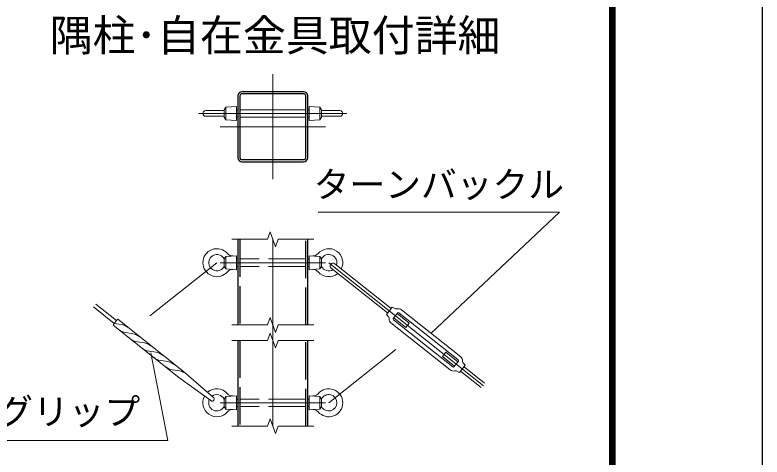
# Model space of a CAD drawing. Units: millimetres, scale not verified. Extents: x -14700 to 14700, y -10395 to 10395.
# Drawn here: x 9902 to 14700, y -4635 to -1794 of the extents above; entities that cross this region are included whole.
import ezdxf
from ezdxf.enums import TextEntityAlignment as Align

# ---------------------------------------------------------------- set-up
doc = ezdxf.new("R2010")
doc.units = ezdxf.units.MM
doc.header["$LTSCALE"] = 40
doc.linetypes.add('DASHED', pattern=[7.5, 6, -1.5])
doc.linetypes.add('USER1', pattern=[50.8, 31.75, -6.35, 6.35, -6.35])
for name, color, linetype, lineweight in [('0-0_D-TTL-TXT', 7, 'Continuous', 13), ('0-1_D-STR1', 1, 'Continuous', 25), ('0-2_D-BMK', 2, 'USER1', 13), ('0-3_D-STR3', 3, 'Continuous', 13), ('0-7_D-STR-DIM', 7, 'Continuous', 13), ('0-A_D-STR-TXT', 7, 'Continuous', 13), ('0-C_D-TTL', 7, 'Continuous', 25)]:
    doc.layers.add(name, color=color, linetype=linetype, lineweight=lineweight)
doc.styles.add('ＭＳ ゴシック', font='')
doc.styles.get('ＭＳ ゴシック').set_extended_font_data('MS Gothic')

msp = doc.modelspace()

# ---------------------------------------------------------------- linework, layer by layer
at = {"layer": '0-1_D-STR1'}
for p, q in [((11756.31, -2287.46), (11360.31, -2287.46)), ((11756.31, -2300.96), (11360.31, -2300.96)), ((11333.31, -2314.46), (11333.31, -2710.46)), ((11346.81, -2314.46), (11346.81, -2710.46)), ((11769.81, -2710.46), (11769.81, -2314.46)), ((11783.31, -2710.46), (11783.31, -2314.46)), ((11360.31, -2723.96), (11756.31, -2723.96)), ((11360.31, -2737.46), (11756.31, -2737.46)), ((11333.31, -3235.99), (11333.31, -3785.99)), ((11783.31, -3785.99), (11783.31, -3235.99)), ((11333.31, -3885.99), (11333.31, -4435.99)), ((11783.31, -4435.99), (11783.31, -3885.99))]:
    msp.add_line(p, q, dxfattribs=at)
at = {"layer": '0-1_D-STR1', "linetype": 'DASHED'}
for p, q in [((11346.81, -3235.99), (11346.81, -3785.99)), ((11769.81, -3785.99), (11769.81, -3235.99)), ((11346.81, -3885.99), (11346.81, -4435.99)), ((11769.81, -4435.99), (11769.81, -3885.99))]:
    msp.add_line(p, q, dxfattribs=at)
at = {"layer": '0-1_D-STR1'}
for centre, radius, start, end in [((11360.31, -2314.46), 27, 90, 180), ((11360.31, -2314.46), 13.5, 90, 180), ((11756.31, -2314.46), 27, 0, 90), ((11756.31, -2314.46), 13.5, 0, 90), ((11360.31, -2710.46), 27, 180, 270), ((11360.31, -2710.46), 13.5, 180, 270), ((11756.31, -2710.46), 13.5, 270, 0), ((11756.31, -2710.46), 27, 270, 0)]:
    msp.add_arc(centre, radius, start, end, dxfattribs=at)
at = {"layer": '0-2_D-BMK'}
for p, q in [((11558.31, -2849.96), (11558.31, -2174.96)), ((11083.15, -2428.46), (12033.47, -2428.46)), ((11895.81, -2512.46), (11220.81, -2512.46)), ((11558.31, -4435.99), (11558.31, -3235.99)), ((11198.96, -3385.99), (10768.58, -3728.44)), ((11220.81, -3385.99), (11895.81, -3385.99)), ((11917.65, -3385.99), (13049.56, -4286.63)), ((11917.65, -4285.99), (12348.16, -3943.7)), ((11220.81, -4285.99), (11895.81, -4285.99))]:
    msp.add_line(p, q, dxfattribs=at)
at = {"layer": '0-3_D-STR3'}
for p, q in [((11255.96, -2386.57), (11255.96, -2467.57)), ((11324.96, -2382.07), (11324.96, -2472.07)), ((11791.65, -2382.07), (11791.65, -2472.07)), ((11860.65, -2386.57), (11860.65, -2467.57)), ((11245.65, -2408.32), (11127.71, -2408.32)), ((11245.65, -2445.82), (11127.71, -2445.82)), ((11245.65, -2403.07), (11245.65, -2451.07)), ((11333.31, -2403.07), (11324.96, -2403.07)), ((11346.81, -2403.07), (11769.81, -2403.07)), ((11783.31, -2403.07), (11791.65, -2403.07)), ((11870.96, -2403.07), (11870.96, -2451.07)), ((11870.96, -2408.32), (11988.9, -2408.32)), ((11870.96, -2445.82), (11988.9, -2445.82)), ((11255.96, -2467.57), (11245.65, -2451.07)), ((11324.96, -2472.07), (11255.96, -2467.57)), ((11333.31, -2451.07), (11324.96, -2451.07)), ((11346.81, -2451.07), (11769.81, -2451.07)), ((11783.31, -2451.07), (11791.65, -2451.07)), ((11791.65, -2472.07), (11860.65, -2467.57)), ((11860.65, -2467.57), (11870.96, -2451.07)), ((11255.96, -3345.49), (11245.65, -3361.99)), ((11324.96, -3340.99), (11255.96, -3345.49)), ((11255.96, -3426.49), (11255.96, -3345.49)), ((11324.96, -3340.99), (11324.96, -3430.99)), ((11791.65, -3340.99), (11791.65, -3430.99)), ((11860.65, -3345.49), (11860.65, -3426.49)), ((11245.65, -3361.99), (11245.65, -3409.99)), ((11324.96, -3361.99), (11333.31, -3361.99)), ((11783.31, -3361.99), (11791.65, -3361.99)), ((11870.96, -3361.99), (11870.96, -3409.99)), ((11955.86, -3393.39), (12317.37, -3681.04)), ((11255.96, -3426.49), (11245.65, -3409.99)), ((11324.96, -3430.99), (11255.96, -3426.49)), ((11324.96, -3409.99), (11333.31, -3409.99)), ((11783.31, -3409.99), (11791.65, -3409.99)), ((11791.65, -3430.99), (11860.65, -3426.49)), ((11860.65, -3426.49), (11870.96, -3409.99)), ((11933.44, -3421.56), (12294.96, -3709.21)), ((10405.86, -3670.28), (10539.39, -3776.52)), ((10420.81, -3651.5), (10554.33, -3757.74)), ((12287.49, -3718.6), (12324.85, -3671.65)), ((12324.85, -3671.65), (12346.28, -3682.29)), ((12384.39, -3688.36), (12764.69, -3990.96)), ((12287.49, -3718.6), (12302.68, -3737.1)), ((12332.07, -3744.49), (12360.08, -3709.27)), ((12357.28, -3712.79), (12434.75, -3774.43)), ((12368.51, -3708.31), (12748.82, -4010.91)), ((10955.13, -4122.66), (10532.58, -3786.44)), ((10583.58, -3782.37), (10540.13, -3775.87)), ((10985.02, -4085.09), (10562.46, -3748.88)), ((12317.15, -3772.87), (12697.45, -4075.47)), ((12333.02, -3752.92), (12713.33, -4055.52)), ((10658.7, -3842.14), (10613.44, -3835.37)), ((10733.82, -3901.91), (10688.57, -3895.14)), ((10808.94, -3961.69), (10763.69, -3954.92)), ((12647.09, -3989.39), (12669.51, -3961.22)), ((12669.51, -3961.22), (12746.97, -4022.86)), ((10884.07, -4021.46), (10838.81, -4014.69)), ((12647.09, -3989.39), (12724.56, -4051.04)), ((12721.76, -4054.56), (12749.78, -4019.34)), ((10959.19, -4081.23), (10913.93, -4074.46)), ((12786.88, -4054.62), (12918.22, -4159.12)), ((10955.13, -4122.66), (11160.04, -4272.28)), ((10985.02, -4085.09), (11176.85, -4251.15)), ((12757, -4092.18), (12735.56, -4081.53)), ((12764.47, -4082.79), (12895.81, -4187.29)), ((11255.96, -4245.49), (11245.65, -4261.99)), ((11245.65, -4261.99), (11245.65, -4309.99)), ((11324.96, -4240.99), (11255.96, -4245.49)), ((11255.96, -4326.49), (11255.96, -4245.49)), ((11324.96, -4240.99), (11324.96, -4330.99)), ((11324.96, -4261.99), (11333.31, -4261.99)), ((11783.31, -4261.99), (11791.65, -4261.99)), ((11791.65, -4240.99), (11791.65, -4330.99)), ((11791.65, -4240.99), (11860.65, -4245.49)), ((11860.65, -4245.49), (11860.65, -4326.49)), ((11860.65, -4245.49), (11870.96, -4261.99)), ((11870.96, -4261.99), (11870.96, -4309.99)), ((11255.96, -4326.49), (11245.65, -4309.99)), ((11324.96, -4309.99), (11333.31, -4309.99)), ((11783.31, -4309.99), (11791.65, -4309.99)), ((11860.65, -4326.49), (11870.96, -4309.99)), ((11324.96, -4330.99), (11255.96, -4326.49)), ((11791.65, -4330.99), (11860.65, -4326.49))]:
    msp.add_line(p, q, dxfattribs=at)
at = {"layer": '0-3_D-STR3', "linetype": 'DASHED'}
for p, q in [((11769.81, -3361.99), (11346.81, -3361.99)), ((11769.81, -3409.99), (11346.81, -3409.99)), ((11769.81, -4261.99), (11346.81, -4261.99)), ((11769.81, -4309.99), (11346.81, -4309.99))]:
    msp.add_line(p, q, dxfattribs=at)
at = {"layer": '0-3_D-STR3'}
for points in [[(11324.96, -2382.07), (11255.96, -2386.57), (11245.65, -2403.07)], [(11791.65, -2382.07), (11860.65, -2386.57), (11870.96, -2403.07)], [(11791.65, -3340.99), (11860.65, -3345.49), (11870.96, -3361.99)], [(12334.87, -3740.96), (12412.34, -3802.61), (12434.75, -3774.43)], [(12757, -4092.18), (12794.35, -4045.23), (12779.17, -4026.73)]]:
    msp.add_lwpolyline(points, dxfattribs=at)
for centre, radius, start, end in [((11127.71, -2427.07), 18.75, 90, 270), ((11988.9, -2427.07), 18.75, 270, 90), ((11198.96, -3385.99), 90, 40.33299, 319.66701), ((11917.65, -3385.99), 90, 333.02839, 139.66701), ((11198.96, -3385.99), 52.5, 27.20289, 332.79711), ((11299.58, -3300.56), 42, 220.33299, 273.7314), ((11817.03, -3300.56), 42, 266.2686, 319.66701), ((11917.65, -3385.99), 52.5, 341.54247, 152.79711), ((11944.65, -3407.47), 18, 51.49143, 231.49143), ((11299.58, -3471.43), 42, 86.2686, 139.66701), ((11817.03, -3471.43), 42, 40.33299, 93.7314), ((11917.65, -3385.99), 90, 220.33299, 309.95447), ((11917.65, -3385.99), 52.5, 207.20289, 301.44039), ((12351.62, -3671.55), 12, 243.59068, 287.61032), ((12364.78, -3713.01), 31.5, 51.49143, 107.61032), ((12293.4, -3744.71), 12, 355.37255, 39.39218), ((12364.78, -3713.01), 6, 51.49143, 141.49143), ((10812.3, -3978.33), 339.21, 137.43473, 145.54859), ((10570.27, -3871.38), 90, 49.121, 81.49181), ((12336.76, -3748.22), 31.5, 175.37255, 231.49143), ((12336.76, -3748.22), 6, 141.49143, 231.49143), ((10626.76, -3746.36), 90, 231.49173, 261.49182), ((10701.88, -3806.14), 90, 231.49173, 261.49182), ((10645.39, -3931.15), 90, 49.121, 81.49181), ((10720.51, -3990.92), 90, 49.11991, 81.49181), ((10777, -3865.91), 90, 231.49054, 261.49036), ((10795.63, -4050.69), 90, 49.12006, 81.49181), ((10852.12, -3925.68), 90, 231.49173, 261.49182), ((10870.75, -4110.47), 90, 49.121, 81.49181), ((12745.08, -4015.61), 6, 321.49143, 51.49143), ((12745.08, -4015.61), 31.5, 355.37255, 51.49143), ((12788.44, -4019.12), 12, 175.37255, 219.39218), ((10927.24, -3985.45), 90, 231.49173, 261.49182), ((12717.06, -4050.82), 31.5, 231.49143, 287.61032), ((12717.06, -4050.82), 6, 231.49143, 321.49143), ((10945.87, -4170.24), 90, 49.11991, 81.49037), ((12730.22, -4092.28), 12, 63.59068, 107.61032), ((11198.96, -4285.99), 90, 40.33299, 131.53741), ((11917.65, -4285.99), 90, 220.33299, 139.66701), ((11198.96, -4285.99), 90, 151.44538, 319.66701), ((11198.96, -4285.99), 52.5, 156.93654, 332.79711), ((11168.44, -4261.71), 13.5, 231.48971, 51.48971), ((11198.96, -4285.99), 52.5, 27.20289, 126.04626), ((11299.58, -4200.56), 42, 220.33299, 273.7314), ((11817.03, -4200.56), 42, 266.2686, 319.66701), ((11917.65, -4285.99), 52.5, 207.20289, 152.79711), ((11299.58, -4371.43), 42, 86.2686, 139.66701), ((11817.03, -4371.43), 42, 40.33299, 93.7314)]:
    msp.add_arc(centre, radius, start, end, dxfattribs=at)
at = {"layer": '0-7_D-STR-DIM'}
for p, q in [((11540.99, -3188.42), (11523.68, -3235.99)), ((11575.62, -3283.57), (11540.99, -3188.42)), ((11295.81, -3235.99), (11523.68, -3235.99)), ((11592.94, -3235.99), (11575.62, -3283.57)), ((11592.94, -3235.99), (11820.81, -3235.99)), ((11540.99, -3738.42), (11523.68, -3785.99)), ((11575.62, -3833.57), (11540.99, -3738.42)), ((11295.81, -3785.99), (11523.68, -3785.99)), ((11592.94, -3785.99), (11575.62, -3833.57)), ((11592.94, -3785.99), (11820.81, -3785.99)), ((11295.81, -3885.99), (11523.68, -3885.99)), ((11540.99, -3838.42), (11523.68, -3885.99)), ((11575.62, -3933.57), (11540.99, -3838.42)), ((11592.94, -3885.99), (11575.62, -3933.57)), ((11592.94, -3885.99), (11820.81, -3885.99)), ((11540.99, -4388.42), (11523.68, -4435.99)), ((11575.62, -4483.57), (11540.99, -4388.42)), ((11295.81, -4435.99), (11523.68, -4435.99)), ((11592.94, -4435.99), (11575.62, -4483.57)), ((11592.94, -4435.99), (11820.81, -4435.99))]:
    msp.add_line(p, q, dxfattribs=at)
at = {"layer": '0-A_D-STR-TXT'}
for points in [[(11848.52, -3061.7), (13400.11, -3061.7), (12576, -3838.29)], [(9339.22, -4527.86), (10884.59, -4527.86), (10774.25, -3965.89)]]:
    msp.add_lwpolyline(points, dxfattribs=at)
at = {"layer": '0-C_D-TTL', "color": 2}
msp.add_lwpolyline([(-14700, 10395), (14700, 10395), (14700, -10395), (-14700, -10395)], close=True, dxfattribs=at)
at = {"layer": '0-C_D-TTL'}
for points in [[(-13755, 9625), (13755, 9625), (13755, -9625), (-13755, -9625)], [(-13746.25, 9616.25), (13746.25, 9616.25), (13746.25, -9616.25), (-13746.25, -9616.25)], [(-13737.5, 9607.5), (13737.5, 9607.5), (13737.5, -9607.5), (-13737.5, -9607.5)], [(-13728.75, 9598.75), (13728.75, 9598.75), (13728.75, -9598.75), (-13728.75, -9598.75)], [(-13720, 9590), (13720, 9590), (13720, -9590), (-13720, -9590)]]:
    msp.add_lwpolyline(points, close=True, dxfattribs=at)

# ---------------------------------------------------------------- texts
at = {"layer": '0-0_D-TTL-TXT', "style": 'ＭＳ ゴシック'}
msp.add_text('隅柱･自在金具取付詳細', height=202.1, dxfattribs=at).set_placement((10125.62, -2087.3), align=Align.BOTTOM_LEFT)
at = {"layer": '0-A_D-STR-TXT', "style": 'ＭＳ ゴシック'}
for s, p in [('ターンバックル', (11820.99, -3018.1)), ('巻付グリップ', (9329.45, -4477.15))]:
    msp.add_text(s, height=168.3, dxfattribs=at).set_placement(p, align=Align.BOTTOM_LEFT)

doc.saveas('drawing.dxf')
